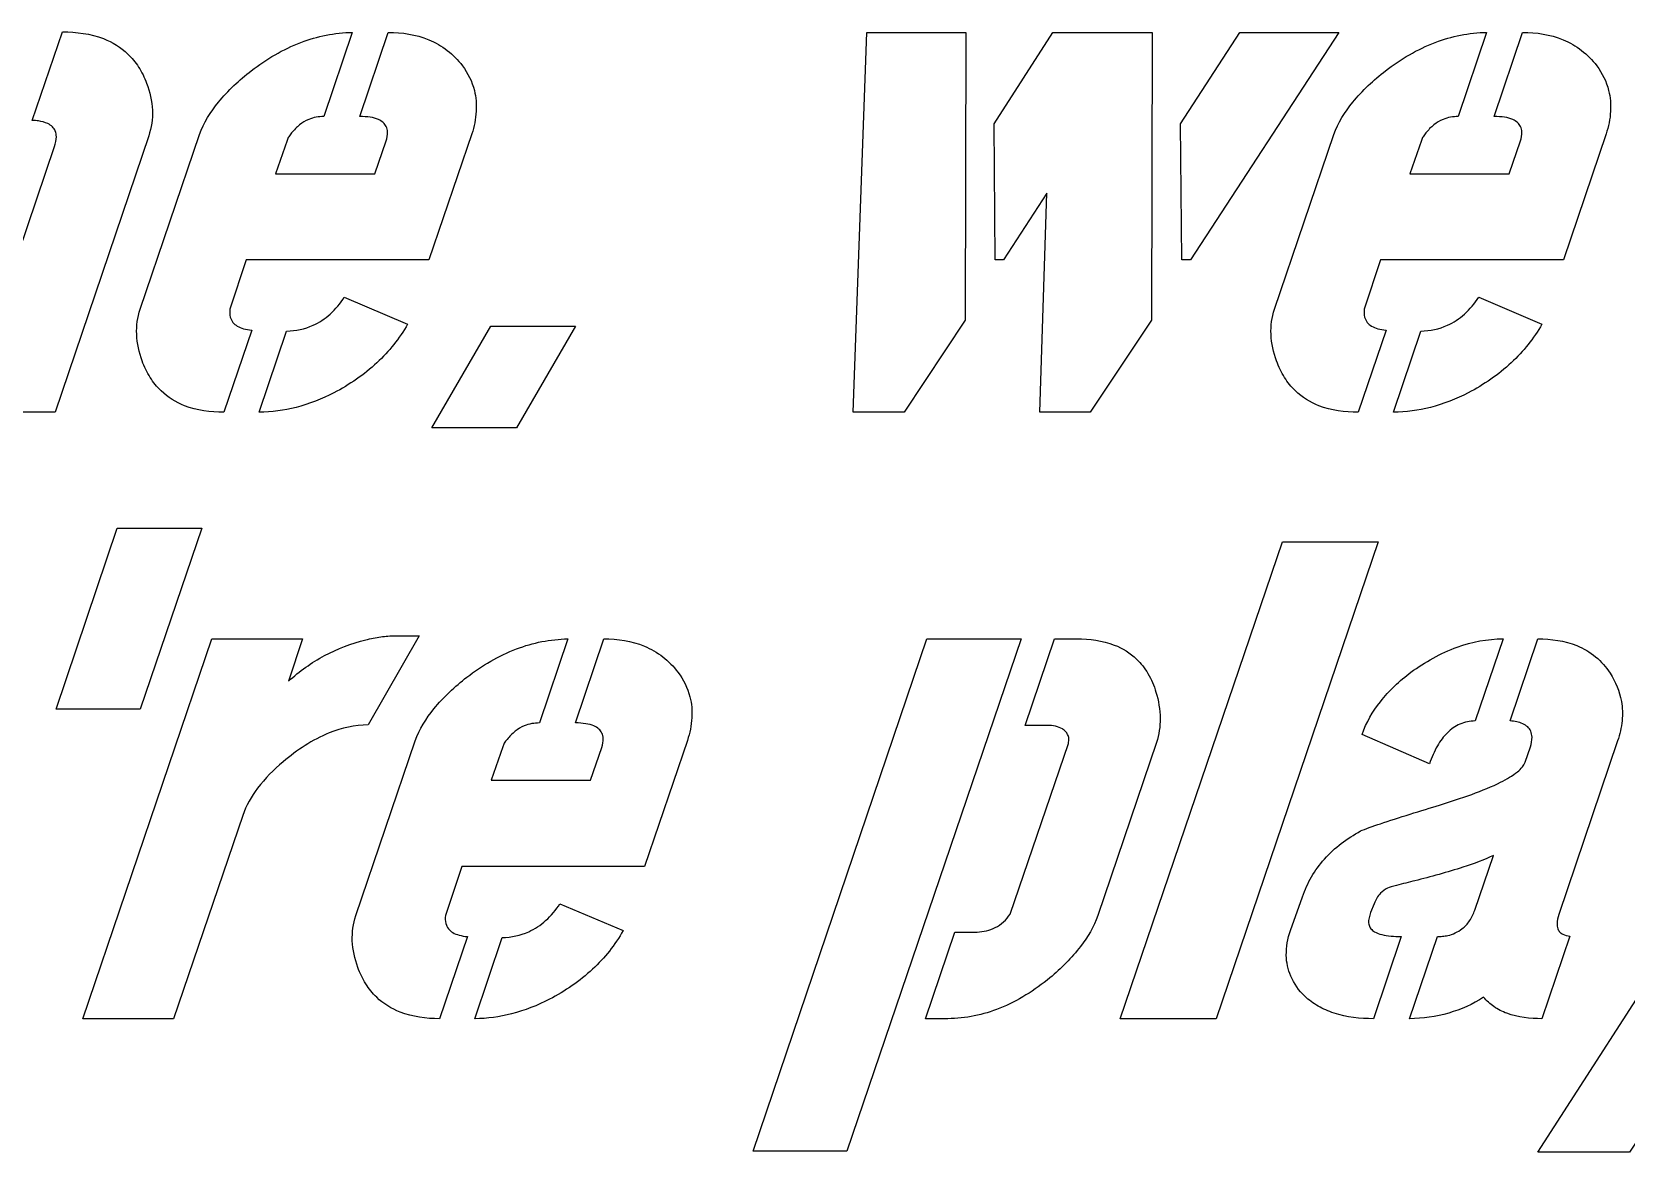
# Model space of a CAD drawing. Header units: inches. Extents: x 3.1 to 35.1, y -33.5 to 2.5.
# Drawn here: x 18.721 to 22.992, y -14.714 to -11.712 of the extents above; entities that cross this region are included whole.
import ezdxf

# ---------------------------------------------------------------- set-up
doc = ezdxf.new("R2010")
doc.units = ezdxf.units.IN
doc.header["$MEASUREMENT"] = 0

msp = doc.modelspace()

# ---------------------------------------------------------------- linework, layer by layer
for p, q in [((18.7216, -11.9496), (18.803, -11.7121)), ((19.5794, -11.7135), (19.5033, -11.9389)), ((19.5994, -11.9389), (19.6754, -11.7135)), ((22.6183, -11.7135), (22.5423, -11.9389)), ((22.6384, -11.9389), (22.7144, -11.7135)), ((19.0111, -12.4552), (19.1698, -11.9869)), ((22.05, -12.4552), (22.2088, -11.9869)), ((19.558, -12.4232), (19.7275, -12.4952)), ((22.597, -12.4232), (22.7664, -12.4952)), ((19.3099, -12.5112), (19.2352, -12.7313)), ((19.3299, -12.7313), (19.4033, -12.5139)), ((22.3489, -12.5112), (22.2742, -12.7313)), ((22.3689, -12.7313), (22.4422, -12.5139)), ((20.157, -13.3385), (20.081, -13.5639)), ((20.177, -13.5639), (20.2531, -13.3385)), ((22.6624, -13.3385), (22.5877, -13.5586)), ((22.681, -13.5586), (22.7558, -13.3385)), ((19.5887, -14.0802), (19.7475, -13.6119)), ((21.3417, -14.0762), (21.4977, -13.6186)), ((21.7339, -13.6159), (21.5765, -14.0802)), ((22.4649, -13.6733), (22.2848, -13.5946)), ((22.9692, -13.6119), (22.8118, -14.0775)), ((22.7211, -13.6693), (22.7357, -13.6279)), ((22.5863, -14.0655), (22.637, -13.9188)), ((20.1357, -14.0482), (20.3051, -14.1202)), ((22.0927, -14.1202), (22.1247, -14.0295)), ((19.8876, -14.1362), (19.8128, -14.3563)), ((22.3889, -14.1362), (22.3155, -14.3563)), ((22.4116, -14.3563), (22.4863, -14.1362)), ((22.8411, -14.1349), (22.7664, -14.3563)), ((19.9076, -14.3563), (19.9809, -14.1389))]:
    msp.add_line(p, q)
for points in [[(20.9575, -11.7135), (21.2229, -11.7135), (21.2216, -12.4845), (21.0575, -12.7313), (20.9214, -12.7313)], [(21.299, -11.9589), (21.4564, -11.7135), (21.7219, -11.7135), (21.7205, -12.4845), (21.5564, -12.7313), (21.4217, -12.7313), (21.4404, -12.1444), (21.3243, -12.3231), (21.3016, -12.3231)], [(21.7979, -11.9589), (21.9567, -11.7135), (22.2221, -11.7135), (21.8246, -12.3231), (21.8019, -12.3231)], [(19.9503, -12.5005), (20.177, -12.5005), (20.0196, -12.7727), (19.7928, -12.7727)], [(18.9497, -13.0423), (19.1765, -13.0423), (19.0111, -13.5266), (18.7856, -13.5266)], [(22.0714, -13.0783), (22.3275, -13.0783), (21.894, -14.3563), (21.6365, -14.3563)], [(21.1189, -13.3385), (21.371, -13.3385), (20.9041, -14.7112), (20.6533, -14.7112)], [(23.4254, -13.3385), (23.3934, -14.1309), (23.0012, -14.7139), (22.7558, -14.7139), (23.1333, -14.1282), (23.1693, -13.3385)]]:
    msp.add_lwpolyline(points, close=True)
for points in [[(19.0338, -11.9909), (18.783, -12.7313), (18.5402, -12.7313), (18.7816, -12.019)], [(19.8996, -11.9856), (19.7848, -12.3231), (19.2952, -12.3231), (19.2512, -12.4552)], [(22.9385, -11.9856), (22.8238, -12.3231), (22.3342, -12.3231), (22.2902, -12.4552)], [(19.4046, -12.0029), (19.3739, -12.0923), (19.6394, -12.0923), (19.6701, -12.0043)], [(22.4436, -12.0029), (22.4129, -12.0923), (22.6784, -12.0923), (22.7091, -12.0043)], [(19.2859, -13.812), (19.1005, -14.3563), (18.8577, -14.3563), (19.2032, -13.3385), (19.446, -13.3385), (19.4086, -13.4519)], [(19.6941, -13.3305), (19.7582, -13.3305), (19.6221, -13.5693)], [(21.4417, -13.5706), (21.3817, -13.5706), (21.4604, -13.3385), (21.5204, -13.3385)], [(20.4772, -13.6106), (20.3625, -13.9481), (19.8729, -13.9481), (19.8289, -14.0802)], [(19.9823, -13.6279), (19.9516, -13.7173), (20.2171, -13.7173), (20.2477, -13.6293)], [(22.3168, -14.0482), (22.3075, -14.0722), (22.3022, -14.0935)], [(21.1749, -14.3563), (21.1149, -14.3563), (21.1936, -14.1242), (21.2536, -14.1242)]]:
    msp.add_lwpolyline(points)
for points, knots in [([(18.803, -11.7121), (18.84, -11.7121), (18.8779, -11.7169), (18.937, -11.7398), (18.959, -11.7533), (18.9889, -11.782), (18.9984, -11.7937), (19.0154, -11.82), (19.0226, -11.8345), (19.0284, -11.8495)], [0, 0, 0, 0, 0.2823979, 0.2823979, 0.4822479, 0.4822479, 0.5978415, 0.5978415, 0.7206222, 0.7206222, 0.7206222, 0.7206222]), ([(19.3086, -11.8162), (19.3493, -11.785), (19.3937, -11.7587), (19.486, -11.7236), (19.5319, -11.7144), (19.5794, -11.7135)], [0, 0, 0, 0, 0.3909347, 0.3909347, 0.7525892, 0.7525892, 0.7525892, 0.7525892]), ([(19.6754, -11.7135), (19.7126, -11.7135), (19.7498, -11.7189), (19.8019, -11.7404), (19.8185, -11.7499), (19.849, -11.7736), (19.8624, -11.7874), (19.8742, -11.8028)], [0, 0, 0, 0, 0.2832723, 0.2832723, 0.4295154, 0.4295154, 0.577475, 0.577475, 0.577475, 0.577475]), ([(22.3475, -11.8162), (22.3883, -11.785), (22.4326, -11.7587), (22.525, -11.7236), (22.5709, -11.7144), (22.6183, -11.7135)], [0, 0, 0, 0, 0.3909347, 0.3909347, 0.7525892, 0.7525892, 0.7525892, 0.7525892]), ([(22.7144, -11.7135), (22.7516, -11.7135), (22.7888, -11.7189), (22.8409, -11.7404), (22.8574, -11.7499), (22.8879, -11.7736), (22.9014, -11.7874), (22.9132, -11.8028)], [0, 0, 0, 0, 0.2832723, 0.2832723, 0.4295154, 0.4295154, 0.577475, 0.577475, 0.577475, 0.577475]), ([(19.1698, -11.9869), (19.1814, -11.9556), (19.1995, -11.9268), (19.246, -11.8695), (19.2768, -11.8412), (19.3086, -11.8162)], [0, 0, 0, 0, 0.2547163, 0.2547163, 0.5628556, 0.5628556, 0.5628556, 0.5628556]), ([(19.8742, -11.8028), (19.8891, -11.8229), (19.9002, -11.8448), (19.9109, -11.8874), (19.9124, -11.9061), (19.9101, -11.9456), (19.9059, -11.966), (19.8996, -11.9856)], [0, 0, 0, 0, 0.1902216, 0.1902216, 0.3344606, 0.3344606, 0.4917357, 0.4917357, 0.4917357, 0.4917357]), ([(22.2088, -11.9869), (22.2204, -11.9556), (22.2384, -11.9268), (22.285, -11.8695), (22.3158, -11.8412), (22.3475, -11.8162)], [0, 0, 0, 0, 0.2547163, 0.2547163, 0.5628556, 0.5628556, 0.5628556, 0.5628556]), ([(22.9132, -11.8028), (22.9281, -11.8229), (22.9391, -11.8448), (22.9498, -11.8874), (22.9513, -11.9061), (22.9491, -11.9456), (22.9448, -11.966), (22.9385, -11.9856)], [0, 0, 0, 0, 0.1902216, 0.1902216, 0.3344606, 0.3344606, 0.4917357, 0.4917357, 0.4917357, 0.4917357]), ([(19.0284, -11.8495), (19.0372, -11.8729), (19.0428, -11.8973), (19.0447, -11.9458), (19.0413, -11.9687), (19.0338, -11.9909)], [0, 0, 0, 0, 0.1903067, 0.1903067, 0.3696106, 0.3696106, 0.3696106, 0.3696106]), ([(18.7389, -11.9509), (18.7362, -11.9505), (18.7334, -11.9501), (18.7276, -11.9497), (18.7246, -11.9496), (18.7216, -11.9496)], [0, 0, 0, 0, 0.02131891, 0.02131891, 0.04418836, 0.04418836, 0.04418836, 0.04418836]), ([(18.7816, -12.019), (18.7844, -12.0108), (18.7865, -12.0017), (18.7864, -11.9877), (18.7856, -11.9825), (18.7818, -11.9734), (18.7793, -11.9697), (18.7724, -11.9629), (18.7681, -11.9601), (18.7559, -11.9543), (18.7472, -11.9522), (18.7389, -11.9509)], [0, 0, 0, 0, 0.0660233, 0.0660233, 0.1066, 0.1066, 0.1410144, 0.1410144, 0.1800168, 0.1800168, 0.2438574, 0.2438574, 0.2438574, 0.2438574]), ([(19.5033, -11.9389), (19.4892, -11.9389), (19.4755, -11.9413), (19.4537, -11.9504), (19.4456, -11.9553), (19.4301, -11.9675), (19.423, -11.9749), (19.4166, -11.9829)], [0, 0, 0, 0, 0.1076722, 0.1076722, 0.1801889, 0.1801889, 0.2580855, 0.2580855, 0.2580855, 0.2580855]), ([(19.6701, -12.0043), (19.6724, -11.9966), (19.6741, -11.9883), (19.6734, -11.9753), (19.6724, -11.9704), (19.6683, -11.9618), (19.6657, -11.9583), (19.6586, -11.9517), (19.654, -11.9489), (19.6424, -11.9439), (19.6349, -11.9421), (19.6184, -11.9394), (19.6087, -11.9389), (19.5994, -11.9389)], [0, 0, 0, 0, 0.0608787, 0.0608787, 0.0994011, 0.0994011, 0.1331243, 0.1331243, 0.173307, 0.173307, 0.2293628, 0.2293628, 0.3002935, 0.3002935, 0.3002935, 0.3002935]), ([(22.5423, -11.9389), (22.5282, -11.9389), (22.5145, -11.9413), (22.4926, -11.9504), (22.4845, -11.9553), (22.469, -11.9675), (22.4619, -11.9749), (22.4556, -11.9829)], [0, 0, 0, 0, 0.1076722, 0.1076722, 0.1801889, 0.1801889, 0.2580855, 0.2580855, 0.2580855, 0.2580855]), ([(22.7091, -12.0043), (22.7114, -11.9966), (22.713, -11.9883), (22.7124, -11.9753), (22.7113, -11.9704), (22.7073, -11.9618), (22.7047, -11.9583), (22.6975, -11.9517), (22.6929, -11.9489), (22.6813, -11.9439), (22.6738, -11.9421), (22.6574, -11.9394), (22.6477, -11.9389), (22.6384, -11.9389)], [0, 0, 0, 0, 0.0608787, 0.0608787, 0.0994011, 0.0994011, 0.1331243, 0.1331243, 0.173307, 0.173307, 0.2293628, 0.2293628, 0.3002935, 0.3002935, 0.3002935, 0.3002935]), ([(19.4166, -11.9829), (19.4138, -11.9861), (19.4112, -11.9896), (19.4072, -11.9963), (19.4056, -11.9996), (19.4046, -12.0029)], [0, 0, 0, 0, 0.03242563, 0.03242563, 0.0592663, 0.0592663, 0.0592663, 0.0592663]), ([(22.4556, -11.9829), (22.4528, -11.9861), (22.4501, -11.9896), (22.4461, -11.9963), (22.4446, -11.9996), (22.4436, -12.0029)], [0, 0, 0, 0, 0.03242563, 0.03242563, 0.0592663, 0.0592663, 0.0592663, 0.0592663]), ([(19.4033, -12.5139), (19.4279, -12.5132), (19.4517, -12.5084), (19.491, -12.4909), (19.5061, -12.4808), (19.5346, -12.4553), (19.5472, -12.4398), (19.558, -12.4232)], [0, 0, 0, 0, 0.1875295, 0.1875295, 0.3274403, 0.3274403, 0.4788506, 0.4788506, 0.4788506, 0.4788506]), ([(22.4422, -12.5139), (22.4668, -12.5132), (22.4907, -12.5084), (22.5299, -12.4909), (22.5451, -12.4808), (22.5735, -12.4553), (22.5862, -12.4398), (22.597, -12.4232)], [0, 0, 0, 0, 0.1875295, 0.1875295, 0.3274403, 0.3274403, 0.4788506, 0.4788506, 0.4788506, 0.4788506]), ([(19.0164, -12.5939), (19.0081, -12.5709), (19.0027, -12.547), (19.0009, -12.4995), (19.0039, -12.4771), (19.0111, -12.4552)], [0, 0, 0, 0, 0.1864938, 0.1864938, 0.3619601, 0.3619601, 0.3619601, 0.3619601]), ([(19.2512, -12.4552), (19.2505, -12.4623), (19.2506, -12.4697), (19.254, -12.4816), (19.2562, -12.4863), (19.2626, -12.4945), (19.2666, -12.4978), (19.2762, -12.5036), (19.282, -12.5059), (19.295, -12.5095), (19.3026, -12.5106), (19.3099, -12.5112)], [0, 0, 0, 0, 0.0546635, 0.0546635, 0.0945088, 0.0945088, 0.1339953, 0.1339953, 0.1804319, 0.1804319, 0.2366498, 0.2366498, 0.2366498, 0.2366498]), ([(22.0554, -12.5939), (22.047, -12.5709), (22.0416, -12.547), (22.0398, -12.4995), (22.0429, -12.4771), (22.05, -12.4552)], [0, 0, 0, 0, 0.1864938, 0.1864938, 0.3619601, 0.3619601, 0.3619601, 0.3619601]), ([(22.2902, -12.4552), (22.2894, -12.4623), (22.2896, -12.4697), (22.2929, -12.4816), (22.2952, -12.4863), (22.3016, -12.4945), (22.3055, -12.4978), (22.3152, -12.5036), (22.321, -12.5059), (22.334, -12.5095), (22.3415, -12.5106), (22.3489, -12.5112)], [0, 0, 0, 0, 0.0546635, 0.0546635, 0.0945088, 0.0945088, 0.1339953, 0.1339953, 0.1804319, 0.1804319, 0.2366498, 0.2366498, 0.2366498, 0.2366498]), ([(19.7275, -12.4952), (19.7054, -12.5339), (19.678, -12.5683), (19.6109, -12.6308), (19.5718, -12.6574), (19.53, -12.6793)], [0, 0, 0, 0, 0.3390638, 0.3390638, 0.6988259, 0.6988259, 0.6988259, 0.6988259]), ([(22.7664, -12.4952), (22.7444, -12.5339), (22.7169, -12.5683), (22.6498, -12.6308), (22.6108, -12.6574), (22.569, -12.6793)], [0, 0, 0, 0, 0.3390638, 0.3390638, 0.6988259, 0.6988259, 0.6988259, 0.6988259]), ([(19.2352, -12.7313), (19.1996, -12.7313), (19.1633, -12.7267), (19.1065, -12.7046), (19.0853, -12.6916), (19.0559, -12.6633), (19.0463, -12.6513), (19.0292, -12.6243), (19.0221, -12.6094), (19.0164, -12.5939)], [0, 0, 0, 0, 0.2710846, 0.2710846, 0.4640273, 0.4640273, 0.5815354, 0.5815354, 0.7070764, 0.7070764, 0.7070764, 0.7070764]), ([(22.2742, -12.7313), (22.2386, -12.7313), (22.2023, -12.7267), (22.1455, -12.7046), (22.1242, -12.6916), (22.0948, -12.6633), (22.0852, -12.6513), (22.0682, -12.6243), (22.0611, -12.6094), (22.0554, -12.5939)], [0, 0, 0, 0, 0.2710846, 0.2710846, 0.4640273, 0.4640273, 0.5815354, 0.5815354, 0.7070764, 0.7070764, 0.7070764, 0.7070764]), ([(19.53, -12.6793), (19.4977, -12.6957), (19.4638, -12.7092), (19.3963, -12.7267), (19.3633, -12.7313), (19.3299, -12.7313)], [0, 0, 0, 0, 0.2765005, 0.2765005, 0.5311561, 0.5311561, 0.5311561, 0.5311561]), ([(22.569, -12.6793), (22.5366, -12.6957), (22.5027, -12.7092), (22.4352, -12.7267), (22.4023, -12.7313), (22.3689, -12.7313)], [0, 0, 0, 0, 0.2765005, 0.2765005, 0.5311561, 0.5311561, 0.5311561, 0.5311561]), ([(19.4086, -13.4519), (19.438, -13.4251), (19.47, -13.4022), (19.54, -13.3647), (19.5769, -13.3508), (19.6154, -13.3411)], [0, 0, 0, 0, 0.3023699, 0.3023699, 0.6049017, 0.6049017, 0.6049017, 0.6049017]), ([(19.6154, -13.3411), (19.6287, -13.3377), (19.6422, -13.335), (19.6685, -13.3314), (19.6813, -13.3305), (19.6941, -13.3305)], [0, 0, 0, 0, 0.104504, 0.104504, 0.2022604, 0.2022604, 0.2022604, 0.2022604]), ([(19.8862, -13.4412), (19.927, -13.41), (19.9713, -13.3837), (20.0637, -13.3486), (20.1096, -13.3394), (20.157, -13.3385)], [0, 0, 0, 0, 0.3909347, 0.3909347, 0.7525892, 0.7525892, 0.7525892, 0.7525892]), ([(20.2531, -13.3385), (20.2903, -13.3385), (20.3275, -13.3439), (20.3796, -13.3654), (20.3961, -13.3749), (20.4266, -13.3986), (20.4401, -13.4124), (20.4519, -13.4278)], [0, 0, 0, 0, 0.2832723, 0.2832723, 0.4295154, 0.4295154, 0.577475, 0.577475, 0.577475, 0.577475]), ([(21.5204, -13.3385), (21.5543, -13.3385), (21.5891, -13.3428), (21.6431, -13.3637), (21.6632, -13.3761), (21.6925, -13.4042), (21.7026, -13.4173), (21.7202, -13.4472), (21.7272, -13.464), (21.7325, -13.4812)], [0, 0, 0, 0, 0.2585069, 0.2585069, 0.440909, 0.440909, 0.5678476, 0.5678476, 0.7052687, 0.7052687, 0.7052687, 0.7052687]), ([(22.4156, -13.4278), (22.4537, -13.4004), (22.4951, -13.3768), (22.579, -13.3464), (22.6201, -13.3385), (22.6624, -13.3385)], [0, 0, 0, 0, 0.3581709, 0.3581709, 0.6801579, 0.6801579, 0.6801579, 0.6801579]), ([(22.7558, -13.3385), (22.7912, -13.3385), (22.8272, -13.3433), (22.8783, -13.3642), (22.8951, -13.374), (22.9255, -13.3992), (22.9384, -13.4139), (22.9492, -13.4305)], [0, 0, 0, 0, 0.2704772, 0.2704772, 0.4202529, 0.4202529, 0.5707972, 0.5707972, 0.5707972, 0.5707972]), ([(19.7475, -13.6119), (19.7591, -13.5806), (19.7771, -13.5518), (19.8237, -13.4945), (19.8545, -13.4662), (19.8862, -13.4412)], [0, 0, 0, 0, 0.2547163, 0.2547163, 0.5628556, 0.5628556, 0.5628556, 0.5628556]), ([(20.4519, -13.4278), (20.4668, -13.4479), (20.4778, -13.4698), (20.4885, -13.5124), (20.49, -13.5311), (20.4878, -13.5706), (20.4835, -13.591), (20.4772, -13.6106)], [0, 0, 0, 0, 0.1902216, 0.1902216, 0.3344606, 0.3344606, 0.4917357, 0.4917357, 0.4917357, 0.4917357]), ([(22.2848, -13.5946), (22.2959, -13.5626), (22.3127, -13.5335), (22.357, -13.477), (22.3853, -13.4508), (22.4156, -13.4278)], [0, 0, 0, 0, 0.2577672, 0.2577672, 0.547389, 0.547389, 0.547389, 0.547389]), ([(22.9492, -13.4305), (22.964, -13.4538), (22.9745, -13.479), (22.9822, -13.5234), (22.9828, -13.5406), (22.9794, -13.5764), (22.9752, -13.5944), (22.9692, -13.6119)], [0, 0, 0, 0, 0.2103492, 0.2103492, 0.3431692, 0.3431692, 0.4840903, 0.4840903, 0.4840903, 0.4840903]), ([(21.7325, -13.4812), (21.7392, -13.5041), (21.7433, -13.5277), (21.7438, -13.5735), (21.7407, -13.5951), (21.7339, -13.6159)], [0, 0, 0, 0, 0.181684, 0.181684, 0.3490941, 0.3490941, 0.3490941, 0.3490941]), ([(19.6221, -13.5693), (19.586, -13.5697), (19.5511, -13.5774), (19.4724, -13.6088), (19.431, -13.6366), (19.394, -13.668)], [0, 0, 0, 0, 0.2753079, 0.2753079, 0.6454451, 0.6454451, 0.6454451, 0.6454451]), ([(20.081, -13.5639), (20.0669, -13.5639), (20.0531, -13.5663), (20.0313, -13.5754), (20.0232, -13.5803), (20.0077, -13.5925), (20.0006, -13.5999), (19.9943, -13.6079)], [0, 0, 0, 0, 0.1076722, 0.1076722, 0.1801889, 0.1801889, 0.2580855, 0.2580855, 0.2580855, 0.2580855]), ([(20.2477, -13.6293), (20.2501, -13.6216), (20.2517, -13.6133), (20.2511, -13.6003), (20.25, -13.5954), (20.246, -13.5868), (20.2433, -13.5833), (20.2362, -13.5767), (20.2316, -13.5739), (20.22, -13.5689), (20.2125, -13.5671), (20.1961, -13.5644), (20.1863, -13.5639), (20.177, -13.5639)], [0, 0, 0, 0, 0.0608787, 0.0608787, 0.0994011, 0.0994011, 0.1331243, 0.1331243, 0.173307, 0.173307, 0.2293628, 0.2293628, 0.3002935, 0.3002935, 0.3002935, 0.3002935]), ([(21.4817, -13.5799), (21.4761, -13.5767), (21.47, -13.5744), (21.4565, -13.5712), (21.4491, -13.5706), (21.4417, -13.5706)], [0, 0, 0, 0, 0.0494699, 0.0494699, 0.1056459, 0.1056459, 0.1056459, 0.1056459]), ([(21.4977, -13.6186), (21.499, -13.6144), (21.4996, -13.61), (21.4987, -13.6018), (21.4976, -13.5982), (21.4943, -13.592), (21.4923, -13.5894), (21.4876, -13.5844), (21.4847, -13.582), (21.4817, -13.5799)], [0, 0, 0, 0, 0.0337217, 0.0337217, 0.0627349, 0.0627349, 0.0873139, 0.0873139, 0.1152627, 0.1152627, 0.1152627, 0.1152627]), ([(22.5877, -13.5586), (22.5735, -13.5588), (22.5597, -13.5615), (22.5342, -13.5727), (22.5231, -13.5805), (22.5028, -13.6004), (22.494, -13.6125), (22.4779, -13.6403), (22.4707, -13.6568), (22.4649, -13.6733)], [0, 0, 0, 0, 0.1082842, 0.1082842, 0.2126641, 0.2126641, 0.3247019, 0.3247019, 0.4579304, 0.4579304, 0.4579304, 0.4579304]), ([(22.7357, -13.6279), (22.7384, -13.6196), (22.7402, -13.6104), (22.7397, -13.5961), (22.7387, -13.5908), (22.7345, -13.5816), (22.7319, -13.5779), (22.7246, -13.571), (22.72, -13.5682), (22.7051, -13.5616), (22.6932, -13.5594), (22.681, -13.5586)], [0, 0, 0, 0, 0.0670115, 0.0670115, 0.1084785, 0.1084785, 0.1439244, 0.1439244, 0.1846081, 0.1846081, 0.2673531, 0.2673531, 0.2673531, 0.2673531]), ([(19.9943, -13.6079), (19.9915, -13.6111), (19.9888, -13.6146), (19.9848, -13.6213), (19.9832, -13.6246), (19.9823, -13.6279)], [0, 0, 0, 0, 0.03242563, 0.03242563, 0.0592663, 0.0592663, 0.0592663, 0.0592663]), ([(19.394, -13.668), (19.3689, -13.689), (19.3452, -13.7125), (19.3088, -13.7611), (19.2949, -13.7855), (19.2859, -13.812)], [0, 0, 0, 0, 0.2487959, 0.2487959, 0.462033, 0.462033, 0.462033, 0.462033]), ([(22.4916, -13.784), (22.549, -13.7664), (22.6106, -13.7452), (22.6721, -13.7145), (22.6883, -13.7051), (22.7055, -13.6911), (22.7102, -13.6867), (22.717, -13.6781), (22.7196, -13.6739), (22.7211, -13.6693)], [0, 0, 0, 0, 0.4575405, 0.4575405, 0.623446, 0.623446, 0.6869068, 0.6869068, 0.7367011, 0.7367011, 0.7367011, 0.7367011]), ([(22.2808, -13.8534), (22.291, -13.8486), (22.3146, -13.8404), (22.3801, -13.8184), (22.4464, -13.7979), (22.4916, -13.784)], [0, 0, 0, 0, 0.0857927, 0.0857927, 0.2915794, 0.2915794, 0.2915794, 0.2915794]), ([(22.1247, -14.0295), (22.1379, -13.9921), (22.1575, -13.9584), (22.2113, -13.8978), (22.2444, -13.8731), (22.2808, -13.8534)], [0, 0, 0, 0, 0.3020935, 0.3020935, 0.6177675, 0.6177675, 0.6177675, 0.6177675]), ([(22.637, -13.9188), (22.6141, -13.9302), (22.5837, -13.9412), (22.5141, -13.9637), (22.4678, -13.9762), (22.4262, -13.9868)], [0, 0, 0, 0, 0.1950063, 0.1950063, 0.4726601, 0.4726601, 0.4726601, 0.4726601]), ([(22.3529, -14.0068), (22.3457, -14.01), (22.3394, -14.0145), (22.3264, -14.0281), (22.3209, -14.0379), (22.3168, -14.0482)], [0, 0, 0, 0, 0.0598078, 0.0598078, 0.1438341, 0.1438341, 0.1438341, 0.1438341]), ([(22.4262, -13.9868), (22.4112, -13.9904), (22.3923, -13.995), (22.3669, -14.002), (22.3575, -14.0048), (22.3529, -14.0068)], [0, 0, 0, 0, 0.1174542, 0.1174542, 0.1978985, 0.1978985, 0.1978985, 0.1978985]), ([(19.9809, -14.1389), (20.0055, -14.1382), (20.0294, -14.1334), (20.0686, -14.1159), (20.0837, -14.1058), (20.1122, -14.0803), (20.1248, -14.0648), (20.1357, -14.0482)], [0, 0, 0, 0, 0.1875295, 0.1875295, 0.3274403, 0.3274403, 0.4788506, 0.4788506, 0.4788506, 0.4788506]), ([(19.5941, -14.2189), (19.5857, -14.1959), (19.5803, -14.172), (19.5785, -14.1245), (19.5816, -14.1021), (19.5887, -14.0802)], [0, 0, 0, 0, 0.1864938, 0.1864938, 0.3619601, 0.3619601, 0.3619601, 0.3619601]), ([(19.8289, -14.0802), (19.8281, -14.0873), (19.8283, -14.0947), (19.8316, -14.1066), (19.8338, -14.1113), (19.8403, -14.1195), (19.8442, -14.1228), (19.8539, -14.1286), (19.8597, -14.1309), (19.8727, -14.1345), (19.8802, -14.1356), (19.8876, -14.1362)], [0, 0, 0, 0, 0.0546635, 0.0546635, 0.0945088, 0.0945088, 0.1339953, 0.1339953, 0.1804319, 0.1804319, 0.2366498, 0.2366498, 0.2366498, 0.2366498]), ([(21.2536, -14.1242), (21.2703, -14.1231), (21.2868, -14.1196), (21.31, -14.1082), (21.3174, -14.1032), (21.3309, -14.091), (21.3367, -14.0839), (21.3417, -14.0762)], [0, 0, 0, 0, 0.127436, 0.127436, 0.1963166, 0.1963166, 0.2662538, 0.2662538, 0.2662538, 0.2662538]), ([(21.5765, -14.0802), (21.5662, -14.11), (21.5496, -14.1376), (21.5068, -14.1934), (21.4779, -14.2218), (21.4484, -14.2469)], [0, 0, 0, 0, 0.2398471, 0.2398471, 0.5360238, 0.5360238, 0.5360238, 0.5360238]), ([(22.3022, -14.0935), (22.3018, -14.0977), (22.302, -14.1019), (22.3043, -14.1094), (22.306, -14.1125), (22.3109, -14.1185), (22.3142, -14.1211), (22.3237, -14.1269), (22.3308, -14.1294), (22.3527, -14.135), (22.371, -14.1362), (22.3889, -14.1362)], [0, 0, 0, 0, 0.0320808, 0.0320808, 0.0595447, 0.0595447, 0.0911432, 0.0911432, 0.144586, 0.144586, 0.2640905, 0.2640905, 0.2640905, 0.2640905]), ([(22.5143, -14.1336), (22.528, -14.1299), (22.541, -14.1241), (22.5602, -14.1094), (22.567, -14.1022), (22.5786, -14.0852), (22.5831, -14.0756), (22.5863, -14.0655)], [0, 0, 0, 0, 0.1084096, 0.1084096, 0.184593, 0.184593, 0.2652402, 0.2652402, 0.2652402, 0.2652402]), ([(22.8118, -14.0775), (22.8093, -14.0852), (22.8073, -14.0937), (22.807, -14.1064), (22.8075, -14.1112), (22.8103, -14.1188), (22.8121, -14.1217), (22.8168, -14.1267), (22.8196, -14.1287), (22.8283, -14.133), (22.8349, -14.1343), (22.8411, -14.1349)], [0, 0, 0, 0, 0.0612105, 0.0612105, 0.0967861, 0.0967861, 0.1229023, 0.1229023, 0.1489296, 0.1489296, 0.1968541, 0.1968541, 0.1968541, 0.1968541]), ([(20.3051, -14.1202), (20.2831, -14.1589), (20.2556, -14.1933), (20.1885, -14.2558), (20.1495, -14.2824), (20.1077, -14.3043)], [0, 0, 0, 0, 0.3390638, 0.3390638, 0.6988259, 0.6988259, 0.6988259, 0.6988259]), ([(22.1314, -14.2963), (22.1154, -14.2806), (22.1022, -14.2627), (22.0858, -14.2244), (22.082, -14.2058), (22.0812, -14.164), (22.0856, -14.1416), (22.0927, -14.1202)], [0, 0, 0, 0, 0.1705134, 0.1705134, 0.3175189, 0.3175189, 0.489363, 0.489363, 0.489363, 0.489363]), ([(22.4863, -14.1362), (22.4908, -14.1362), (22.4954, -14.136), (22.5048, -14.1351), (22.5095, -14.1344), (22.5143, -14.1336)], [0, 0, 0, 0, 0.03478161, 0.03478161, 0.07155543, 0.07155543, 0.07155543, 0.07155543]), ([(19.8128, -14.3563), (19.7773, -14.3563), (19.741, -14.3517), (19.6841, -14.3296), (19.6629, -14.3166), (19.6335, -14.2883), (19.6239, -14.2763), (19.6069, -14.2493), (19.5998, -14.2344), (19.5941, -14.2189)], [0, 0, 0, 0, 0.2710846, 0.2710846, 0.4640273, 0.4640273, 0.5815354, 0.5815354, 0.7070764, 0.7070764, 0.7070764, 0.7070764]), ([(21.4484, -14.2469), (21.4077, -14.2803), (21.3628, -14.3088), (21.2693, -14.3462), (21.223, -14.3559), (21.1749, -14.3563)], [0, 0, 0, 0, 0.4009465, 0.4009465, 0.7672861, 0.7672861, 0.7672861, 0.7672861]), ([(20.1077, -14.3043), (20.0753, -14.3207), (20.0414, -14.3342), (19.9739, -14.3517), (19.941, -14.3563), (19.9076, -14.3563)], [0, 0, 0, 0, 0.2765005, 0.2765005, 0.5311561, 0.5311561, 0.5311561, 0.5311561]), ([(22.3155, -14.3563), (22.2799, -14.3563), (22.2433, -14.3524), (22.1947, -14.3365), (22.1804, -14.3303), (22.1541, -14.3152), (22.1422, -14.3064), (22.1314, -14.2963)], [0, 0, 0, 0, 0.2713174, 0.2713174, 0.3897112, 0.3897112, 0.5025324, 0.5025324, 0.5025324, 0.5025324]), ([(22.6103, -14.299), (22.5811, -14.3176), (22.5499, -14.3317), (22.4824, -14.3512), (22.4472, -14.3559), (22.4116, -14.3563)], [0, 0, 0, 0, 0.2639061, 0.2639061, 0.535518, 0.535518, 0.535518, 0.535518]), ([(22.7664, -14.3563), (22.7351, -14.3563), (22.7021, -14.3528), (22.6603, -14.3374), (22.6485, -14.3316), (22.6273, -14.317), (22.6182, -14.3086), (22.6103, -14.299)], [0, 0, 0, 0, 0.2385283, 0.2385283, 0.3389766, 0.3389766, 0.4338579, 0.4338579, 0.4338579, 0.4338579])]:
    msp.add_open_spline(points, degree=3, knots=knots)

doc.saveas('drawing.dxf')
